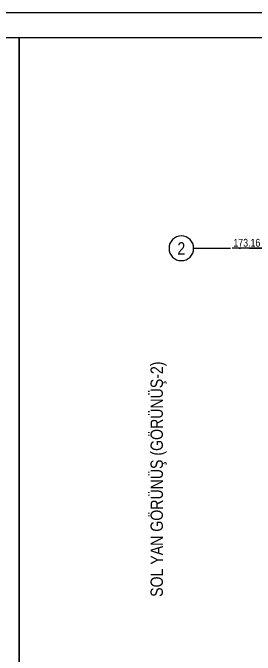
# Model space of a CAD drawing. Header units: millimetres. Extents: x 82776 to 137242, y 11666 to 27998.
# Drawn here: x 102688 to 103082, y 22512 to 23554 of the extents above; entities that cross this region are included whole.
import ezdxf
from ezdxf.enums import TextEntityAlignment as Align

# ---------------------------------------------------------------- set-up
doc = ezdxf.new("R2010")
doc.units = ezdxf.units.MM
doc.linetypes.add('ACAD_ISO10W100', pattern=[18, 12, -3, 0, -3])
for name, color, linetype in [('0_IFC_Grid', 14, 'ACAD_ISO10W100'), ('0_IFC_Grid_Text_100', 14, 'Continuous'), ('0_IFC_Legend_Viewport', 7, 'Continuous'), ('0_IFC_Notation_Level_200', 160, 'Continuous'), ('0_IFC_Notation_Section_50', 10, 'Continuous')]:
    doc.layers.add(name, color=color, linetype=linetype)
doc.styles.add('IFC_TEXT', font='ARIALN.TTF')

# ---------------------------------------------------------------- blocks, each defined once
blk = doc.blocks.new('*U706')
at = {"layer": '0_IFC_Legend_Viewport', "transparency": 33554687}
blk.add_lwpolyline([(-4296.486692508752, 2920.000000000932), (0, 2920.000000000932), (0, 0), (-4296.486692508752, 0)], close=True, dxfattribs=at)
at = {"style": 'IFC_TEXT'}
for tag, p in [('PAFTA', (-2975.272129419265, 17.92217528726905)), ('KOT', (-1159.062316709198, 17.96195260528475)), ('OLCEK', (-110.4468044673558, 17.90858112834394))]:
    blk.add_attdef(tag, p, '', height=35, dxfattribs=at)
blk = doc.blocks.new('*U48')
at = {"layer": '0_IFC_Legend_Viewport', "transparency": 33554687}
blk.add_lwpolyline([(-2913.2948, 2920.000000000932), (0, 2920.000000000932), (0, 0), (-2913.2948, 0)], close=True, dxfattribs=at)
at = {"style": 'IFC_TEXT'}
for tag, p in [('PAFTA', (-2283.676183164889, 17.92217528726905)), ('KOT', (-1159.062316709198, 17.96195260528475)), ('OLCEK', (-110.4468044673558, 17.90858112834394))]:
    blk.add_attdef(tag, p, '', height=35, dxfattribs=at)
blk = doc.blocks.new('0_IFC_AXIS_TEXT_100')
at = {"layer": '0_IFC_Grid_Text_100'}
blk.add_circle((0, 1000), 1000, dxfattribs=at)
at = {"layer": '0_IFC_Grid_Text_100', "style": 'IFC_TEXT'}
blk.add_attdef('AXIS_NO', text='', height=1000, dxfattribs=at).set_placement((0, 992.7158909265999), align=Align.MIDDLE_CENTER)
blk = doc.blocks.new('B_ZK AKS')
at = {"layer": '0_IFC_Grid', "ltscale": 5}
blk.add_lwpolyline([(-2125, 3.3214747e-09), (125.0000000053696, -9.0512913e-09)], dxfattribs=at)
ref = blk.add_blockref('0_IFC_AXIS_TEXT_100', (-2144.997732026823, -20.00226771257076), dxfattribs=dict(xscale=-0.02, yscale=0.02, zscale=0.02, rotation=0.0064968962269241))
ref.add_attrib('AXIS_NO', '2', dxfattribs={"layer": '0_IFC_Grid_Text_100', "height": 20.00000000000003, "rotation": 0.006496897297367, "style": 'IFC_TEXT'}).set_placement((-2144.999983352929, -0.1479500213936262), align=Align.MIDDLE_CENTER)
blk = doc.blocks.new('B_KESIT YERLERI')
at = {"layer": '0_IFC_Notation_Section_50', "transparency": 33554687, "insert": (-194.9987499909184, 664.5583841758889, 425.7431030273437), "char_height": 20, "attachment_point": 1, "rotation": 89.99999999999474, "style": 'IFC_TEXT'}
blk.add_mtext_dynamic_manual_height_columns('SOL YAN GÖRÜNÜŞ (GÖRÜNÜŞ-2)', width=439.5235451016922, gutter_width=12.5, heights=[0], dxfattribs=at)
blk = doc.blocks.new('0_IFC_NOTATION_LEVEL_200')
at = {"layer": '0_IFC_Notation_Level_200'}
h = blk.add_hatch(color=256, dxfattribs=at)
h.dxf.hatch_style = 1
h.paths.add_polyline_path([(0, 1.164153e-10), (0, 576.0000000001164, 0.4142135623730951), (-576.0000000002328, 1.164153e-10)])
h.paths.add_polyline_path([(0, -575.9999999998836, 0.4142135623730951), (576, 1.164153e-10), (0, 1.164153e-10)])
for p, q in [((0, 960.0000000001164), (0, -959.9999999998836)), ((0, 0), (-960.0000000002328, 0)), ((0, 0), (4154.476455913624, 0))]:
    blk.add_line(p, q, dxfattribs=at)
blk.add_circle((0, 0), 575.9999999999998, dxfattribs=at)
at = {"layer": '0_IFC_Notation_Level_200', "style": 'IFC_TEXT'}
for tag, p in [('LEVEL_ABOVE', (549.1352774708066, 185.4269625312881)), ('LEVEL_BELOW', (549.1352774708066, -1005.370475320145))]:
    blk.add_attdef(tag, p, '', height=799.9999999999999, dxfattribs=at)
blk = doc.blocks.new('B KOSE KOTLARI')
ref = blk.add_blockref('0_IFC_NOTATION_LEVEL_200', (-0.0004576227511279, 0), dxfattribs=dict(xscale=-0.015, yscale=0.015, zscale=0.015))
ref.add_attrib('LEVEL_ABOVE', '173.16', (-60.47998337395256, 2.781404416076838), dxfattribs={"layer": '0_IFC_Notation_Level_200', "height": 12.49999999999995, "rotation": 1.66753011e-08, "style": 'IFC_TEXT'})

msp = doc.modelspace()

# ---------------------------------------------------------------- linework, layer by layer
msp.add_lwpolyline([(82776.3923434407, 23553.55783866957), (82776.39234344049, 20553.55783866957), (135318.5394499109, 20553.34124079677), (135318.5394499111, 23553.34124079677)], close=True)

# ---------------------------------------------------------------- block references
for name, p in [('*U706', (102698.1166289322, 20593.55808665466)), ('*U48', (105611.4114289322, 20593.55808665466)), ('B_KESIT YERLERI', (103106.7753515799, 21941.55133548901)), ('B_ZK AKS', (105106.7757863511, 23171.55133548915, -425.7431030273437)), ('B KOSE KOTLARI', (103106.7757863511, 23171.55133549129, -425.7431030273437))]:
    msp.add_blockref(name, p)

doc.saveas('drawing.dxf')
